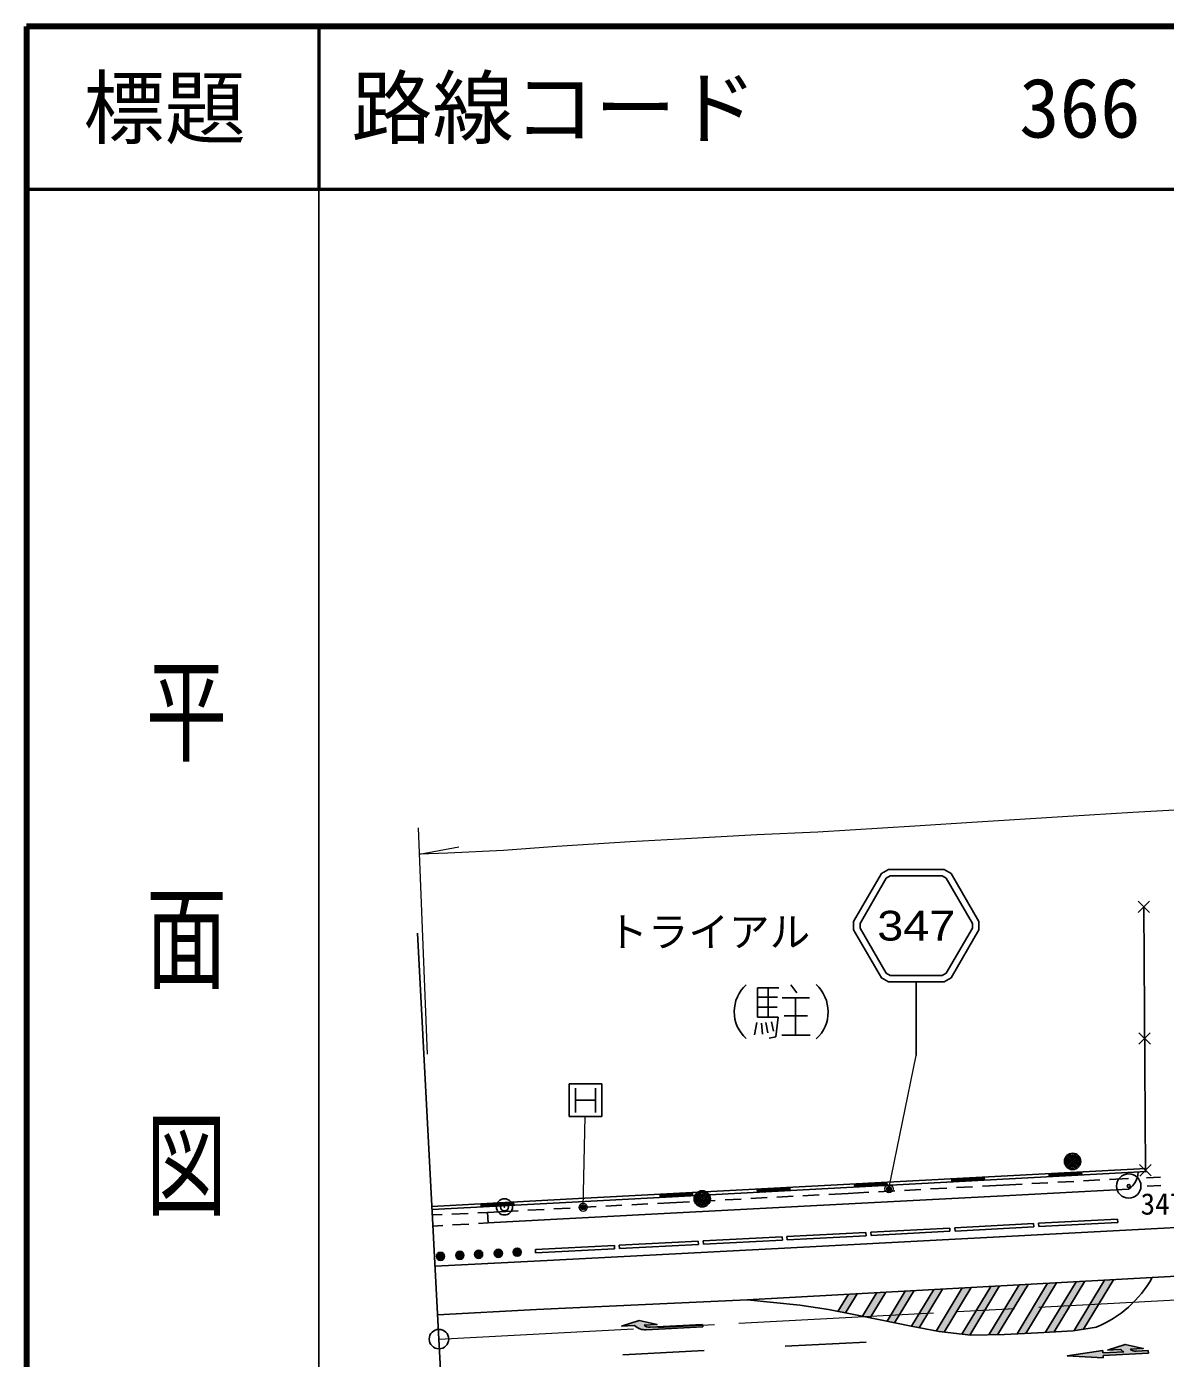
# Model space of a CAD drawing. Units: millimetres at full size, sheet at 1:1000; details may follow other scales. Extents: x 40000 to 680000, y 20000 to 380000.
# Drawn here: x 40000 to 110151, y 297988 to 380000 of the extents above; entities that cross this region are included whole.
import ezdxf
from ezdxf.enums import TextEntityAlignment as Align

# ---------------------------------------------------------------- set-up
doc = ezdxf.new("R2010")
doc.units = ezdxf.units.MM
doc.header["$LTSCALE"] = 1000
doc.header["$PDMODE"] = 32
doc.header["$PDSIZE"] = 500
doc.linetypes.add('CHAIN', pattern=[18.5, 12, -1.5, 3.5, -1.5])
for name, color, linetype, lineweight in [('M-BGD', 7, 'Continuous', 25), ('M-BMK', 2, 'CHAIN', 13), ('M-BMK-OTRS', 5, 'Continuous', 25), ('M-BMK-ROW', 30, 'Continuous', 25), ('M-BMK-SRVR', 3, 'Continuous', 25), ('M-STR-HTXT', 7, 'Continuous', 13), ('M-STR-STRC', 7, 'Continuous', 25), ('M-TTL', 2, 'Continuous', 13), ('M-TTL-BAND', 7, 'Continuous', 25), ('M-TTL-LINE', 7, 'Continuous', 50)]:
    doc.layers.add(name, color=color, linetype=linetype, lineweight=lineweight)
doc.layers.add('M-BMK-HTXT', color=7, linetype='Continuous')
doc.layers.add('M-TTL-TXT', color=7, linetype='Continuous')
doc.styles.add('@ＭＳ ゴシック', font='')
doc.styles.add('ＭＳ ゴシック', font='')
doc.styles.add('ＭＳ Ｐゴシック', font='')
doc.styles.get('@ＭＳ ゴシック').set_extended_font_data('@MS Gothic')
doc.styles.get('ＭＳ ゴシック').set_extended_font_data('MS Gothic')
doc.styles.get('ＭＳ Ｐゴシック').set_extended_font_data('MS PGothic')

msp = doc.modelspace()

# ---------------------------------------------------------------- hatches: boundary and pattern name
at = {"layer": 'M-STR-STRC'}
for points in [[(103443, 302639), (102899, 302609), (101012, 299497), (101557, 299528)], [(105196, 302735), (104652, 302705), (102767, 299594), (103310, 299623)], [(106950, 302830), (106406, 302801), (104523, 299694), (105102, 299782)], [(91168, 301969), (90624, 301940), (89981, 300880), (90452, 300787)], [(92922, 302065), (92378, 302035), (91495, 300580), (91965, 300486)], [(94675, 302161), (94131, 302131), (93006, 300275), (93474, 300179)], [(96429, 302256), (95885, 302227), (94514, 299965), (94984, 299873)], [(98182, 302352), (97638, 302322), (96031, 299670), (96226, 299632), (96514, 299600)], [(99936, 302448), (99392, 302418), (97610, 299479), (98103, 299424)], [(101689, 302543), (101145, 302514), (99280, 299437), (99812, 299446)], [(78173, 299745), (81654, 299923), (81646, 300073), (78408, 299907, -0.20151), (78043, 300039), (78842, 300080), (77729, 300323), (76645, 299967), (77444, 300008, 0.20151)], [(108122, 298265), (109107, 298315), (109099, 298465), (108357, 298427, -0.20151), (107993, 298559), (108792, 298599), (107678, 298843), (106594, 298487), (107393, 298528, 0.06022), (107588, 298388), (106303, 298322), (106295, 298472), (104109, 298136), (106318, 298023), (106310, 298173)]]:
    msp.add_hatch(color=256, dxfattribs=at).paths.add_polyline_path(points)

# ---------------------------------------------------------------- linework, layer by layer
at = {"layer": 'M-BGD'}
for p, q in [((86334, 320804), (85023, 320804)), ((85023, 320804), (85023, 319009)), ((85679, 320804), (85679, 319009)), ((87080, 320984), (87457, 320492)), ((85023, 320230), (86252, 320230)), ((86539, 320197), (88219, 320197)), ((87367, 320197), (87367, 317886)), ((85023, 319624), (86244, 319624)), ((86662, 319083), (88096, 319083)), ((84990, 318673), (84834, 317910)), ((85023, 319009), (86293, 319009)), ((85277, 318632), (85326, 317951)), ((85539, 318673), (85670, 318025)), ((85892, 318714), (86006, 318132)), ((86293, 319009), (86154, 317788)), ((86154, 317788), (85736, 317714)), ((86515, 317886), (88269, 317886)), ((73429, 312885), (73429, 314885)), ((73429, 314885), (75429, 314885)), ((73804, 314635), (73804, 313135)), ((75054, 314635), (75054, 313135)), ((75429, 314885), (75429, 312885)), ((73804, 313885), (75054, 313885)), ((75429, 312885), (73429, 312885)), ((108978, 309687), (73992, 307825)), ((108989, 309488), (74002, 307625)), ((102987, 309369), (102997, 309169)), ((104986, 309435), (102989, 309329)), ((104988, 309395), (102991, 309289)), ((104990, 309355), (102993, 309249)), ((104992, 309315), (102995, 309209)), ((104995, 309275), (104984, 309475)), ((85012, 308412), (85023, 308212)), ((87011, 308478), (85014, 308372)), ((87014, 308438), (85016, 308332)), ((87016, 308398), (85019, 308292)), ((87020, 308318), (87009, 308518)), ((91004, 308731), (91014, 308531)), ((93003, 308797), (91006, 308691)), ((93005, 308757), (91008, 308651)), ((93007, 308717), (91010, 308611)), ((93009, 308677), (91012, 308571)), ((93011, 308637), (93001, 308837)), ((94085, 308335), (95084, 308388)), ((95683, 308419), (96682, 308472)), ((96995, 309050), (97006, 308850)), ((98994, 309116), (96997, 309010)), ((98997, 309076), (96999, 308970)), ((98999, 309036), (97002, 308930)), ((99001, 308996), (97004, 308890)), ((97281, 308504), (98279, 308557)), ((98878, 308589), (100150, 308656)), ((99003, 308956), (98992, 309156)), ((100150, 308656), (101321, 308719)), ((101920, 308750), (102919, 308803)), ((103518, 308835), (104516, 308888)), ((105115, 308920), (106114, 308973)), ((106713, 309005), (107884, 309067)), ((108998, 309104), (109844, 309147)), ((109025, 308584), (109871, 308628)), ((73992, 307825), (64967, 307344)), ((74002, 307625), (64978, 307145)), ((69999, 307572), (68002, 307466)), ((70008, 307413), (69997, 307612)), ((78874, 307529), (79627, 307569)), ((79021, 308093), (79031, 307893)), ((81020, 308159), (79023, 308053)), ((81022, 308119), (79025, 308013)), ((81024, 308079), (79027, 307973)), ((81026, 308039), (79029, 307933)), ((79627, 307569), (80828, 307632)), ((81028, 307999), (81018, 308199)), ((81427, 307664), (82426, 307717)), ((83025, 307749), (84024, 307801)), ((84623, 307833), (85621, 307886)), ((87018, 308358), (85021, 308252)), ((86221, 307918), (87219, 307971)), ((87818, 308002), (88817, 308055)), ((89416, 308087), (90617, 308150)), ((90617, 308150), (91888, 308218)), ((92487, 308250), (93486, 308303)), ((64995, 306819), (65599, 306847)), ((66198, 306874), (67197, 306919)), ((67796, 306946), (68400, 306974)), ((68000, 307506), (68011, 307306)), ((70001, 307532), (68004, 307426)), ((70004, 307492), (68006, 307386)), ((70006, 307453), (68009, 307346)), ((68400, 306974), (69533, 307039)), ((68438, 306325), (68400, 306974)), ((69533, 307039), (70286, 307079)), ((70885, 307110), (71884, 307163)), ((72483, 307194), (73482, 307246)), ((74081, 307278), (75080, 307330)), ((75679, 307362), (76677, 307414)), ((77277, 307445), (78275, 307498)), ((65031, 306135), (65636, 306168)), ((66235, 306202), (67234, 306258)), ((67833, 306291), (68438, 306325)), ((96872, 306014), (92009, 305756)), ((96883, 305814), (96872, 306014)), ((102037, 306283), (97181, 306022)), ((97192, 305823), (97181, 306022)), ((102048, 306084), (97192, 305823)), ((102048, 306084), (102037, 306283)), ((107208, 306560), (102338, 306307)), ((102348, 306107), (102338, 306307)), ((107218, 306361), (102348, 306107)), ((107218, 306361), (107208, 306560)), ((81371, 305206), (76512, 304949)), ((81381, 305006), (81371, 305206)), ((86547, 305469), (81680, 305216)), ((81690, 305017), (81680, 305216)), ((86557, 305270), (81690, 305017)), ((86557, 305270), (86547, 305469)), ((91707, 305737), (86838, 305491)), ((86848, 305292), (86838, 305491)), ((91717, 305538), (86848, 305292)), ((91717, 305538), (91707, 305737)), ((92020, 305556), (92009, 305756)), ((96883, 305814), (92020, 305556)), ((76209, 304929), (71345, 304688)), ((71355, 304488), (71345, 304688)), ((76219, 304729), (71355, 304488)), ((76219, 304729), (76209, 304929)), ((76522, 304750), (76512, 304949)), ((81381, 305006), (76522, 304750))]:
    msp.add_line(p, q, dxfattribs=at)
msp.add_lwpolyline([(68438, 306325), (69569, 306390), (79662, 306920), (90651, 307501), (100184, 308007), (107886, 308416)], dxfattribs=at)
for centre, radius in [((104433, 310118), 500), ((104433, 310118), 409), ((104433, 310118), 318), ((104433, 310118), 227), ((104433, 310118), 136), ((104433, 310118), 45.5), ((81619, 307811), 500), ((81619, 307811), 409), ((81619, 307811), 318), ((81619, 307811), 227), ((81619, 307811), 136), ((81619, 307811), 45.5)]:
    msp.add_circle(centre, radius, dxfattribs=at)
for centre, radius, start, end in [((85816, 319337), 2228, 131.69789, 228.01917), ((87094, 319329), 2282, 312.86378, 47.4164), ((107234, 309471), 1240, 301.71589, 359.32664)]:
    msp.add_arc(centre, radius, start, end, dxfattribs=at)
at = {"layer": 'M-BMK'}
msp.add_line((65400, 299175), (202489, 306445), dxfattribs=at)
at = {"layer": 'M-BMK-OTRS'}
for q in [(64075, 324165), (66711, 274467)]:
    msp.add_line((65400, 299175), q, dxfattribs=at)
at = {"layer": 'M-BMK-ROW'}
msp.add_circle((69438, 307317), 500, dxfattribs=at)
msp.add_point((69438, 307317), dxfattribs=at)
at = {"layer": 'M-BMK-SRVR'}
for centre, radius in [((107895, 308602), 750), ((107895, 308602), 90), ((65400, 299175), 600)]:
    msp.add_circle(centre, radius, dxfattribs=at)
at = {"layer": 'M-STR-HTXT'}
for p, q in [((64700, 316714), (64140, 330667)), ((64206, 329035), (66617, 329495)), ((93125, 308434), (94804, 316633)), ((74284, 307271), (74407, 312884))]:
    msp.add_line(p, q, dxfattribs=at)
msp.add_lwpolyline([(112969, 331877), (108147, 331604), (104135, 331362), (98558, 331013), (94713, 330772), (88747, 330396), (84988, 330227), (80227, 329968), (77185, 329801), (72668, 329513), (69368, 329271), (65947, 329105), (64206, 329035)], dxfattribs=at)
for centre, radius in [((93125, 308434), 150), ((93125, 308434), 120), ((93125, 308434), 90), ((93125, 308434), 60), ((93125, 308434), 30), ((93125, 308434), 20), ((74284, 307289), 150), ((74284, 307289), 120), ((74284, 307289), 90), ((74284, 307289), 60), ((74284, 307289), 30), ((74284, 307289), 20)]:
    msp.add_circle(centre, radius, dxfattribs=at)
for p in [(93125, 308434), (74284, 307289)]:
    msp.add_point(p, dxfattribs=at)
at = {"layer": 'M-STR-STRC'}
for p, q in [((108468, 326149), (109179, 325446)), ((108472, 325442), (109175, 326153)), ((108922, 309571), (108824, 325797)), ((94804, 321169), (94804, 316633)), ((108517, 318036), (109229, 317333)), ((108522, 317329), (109224, 318040)), ((108567, 309922), (109278, 309220)), ((108571, 309215), (109274, 309927)), ((71258, 303983), (65162, 303667)), ((109706, 302981), (127803, 303932)), ((103443, 302639), (101557, 299528)), ((104652, 302705), (102767, 299594)), ((105196, 302735), (103310, 299623)), ((106406, 302801), (104523, 299694)), ((106950, 302830), (105102, 299782)), ((90624, 301940), (89981, 300880)), ((91168, 301969), (90452, 300787)), ((92378, 302035), (91495, 300580)), ((92922, 302065), (91965, 300486)), ((94131, 302131), (93006, 300275)), ((94675, 302161), (93474, 300179)), ((95885, 302227), (94514, 299965)), ((96429, 302256), (94984, 299873)), ((97638, 302322), (96031, 299670)), ((98182, 302352), (96514, 299600)), ((99392, 302418), (97610, 299479)), ((99936, 302448), (98103, 299424)), ((101145, 302514), (99280, 299437)), ((101689, 302543), (99812, 299446)), ((102899, 302609), (101012, 299497)), ((65321, 300671), (71412, 300987)), ((71412, 300987), (84397, 301600)), ((76645, 299967), (77444, 300008)), ((81654, 299923), (78173, 299745)), ((78408, 299907), (81646, 300073)), ((81654, 299923), (81646, 300073)), ((91718, 298993), (86724, 298733)), ((106594, 298487), (107393, 298528)), ((81731, 298471), (76738, 298206)), ((106295, 298472), (106303, 298322)), ((106303, 298322), (107588, 298388)), ((106310, 298173), (109107, 298315)), ((106318, 298023), (106310, 298173)), ((108357, 298427), (109099, 298465)), ((109099, 298465), (109107, 298315))]:
    msp.add_line(p, q, dxfattribs=at)
for points in [[(98660, 324383), (98660, 324883), (96948, 327847), (96515, 328097), (93093, 328097), (92660, 327847), (90948, 324883), (90948, 324383), (92660, 321419), (93093, 321169), (96515, 321169), (96948, 321419)], [(96408, 321569), (93200, 321569), (92952, 321712), (91348, 324490), (91348, 324776), (92952, 327554), (93200, 327697), (96408, 327697), (96655, 327554), (98260, 324776), (98260, 324490), (96655, 321712)]]:
    msp.add_lwpolyline(points, close=True, dxfattribs=at)
for points in [[(71258, 303983), (86691, 304771), (107326, 305872), (127645, 306928), (139609, 307566), (146222, 307908), (154616, 308256), (165107, 308643), (178432, 309133), (185544, 309397), (193942, 309830), (201812, 310379), (209090, 310944)], [(105898, 299903), (104463, 299685), (102302, 299569), (100231, 299454), (98162, 299417), (96226, 299632), (94493, 299969), (92685, 300342), (90950, 300689), (89400, 300994), (87633, 301268), (84397, 301600), (109706, 302981)], [(76645, 299967), (77729, 300323), (78842, 300080), (78043, 300039)], [(106594, 298487), (107678, 298843), (108792, 298599), (107993, 298559)], [(106318, 298023), (104109, 298136), (106295, 298472)]]:
    msp.add_lwpolyline(points, dxfattribs=at)
for centre, radius in [((65495, 304267), 250), ((65495, 304267), 204), ((65495, 304267), 159), ((65495, 304267), 114), ((65495, 304267), 68.2), ((65495, 304267), 22.7), ((66685, 304329), 250), ((66685, 304329), 204), ((66685, 304329), 159), ((66685, 304329), 114), ((66685, 304329), 68.2), ((66685, 304329), 22.7), ((67843, 304396), 250), ((67843, 304396), 204), ((67843, 304396), 159), ((67843, 304396), 114), ((67843, 304396), 68.2), ((67843, 304396), 22.7), ((69062, 304458), 250), ((69062, 304458), 204), ((69062, 304458), 159), ((69062, 304458), 114), ((69062, 304458), 68.2), ((69062, 304458), 22.7), ((70220, 304524), 250), ((70220, 304524), 204), ((70220, 304524), 159), ((70220, 304524), 114), ((70220, 304524), 68.2), ((70220, 304524), 22.7)]:
    msp.add_circle(centre, radius, dxfattribs=at)
for centre, radius, start, end in [((103090, 306544), 7210, 292.91625, 330.19822), ((78122, 300744), 1000, 227.3568, 272.92981), ((78382, 300407), 500, 227.3568, 272.92982), ((108071, 299264), 1000, 227.34205, 241.12671), ((108331, 298926), 500, 227.34205, 272.91507), ((108071, 299264), 1000, 272.91504, 272.91506)]:
    msp.add_arc(centre, radius, start, end, dxfattribs=at)
at = {"layer": 'M-TTL', "lineweight": 140}
for p, q in [((40000, 380000), (40000, 20000)), ((680000, 380000), (40000, 380000))]:
    msp.add_line(p, q, dxfattribs=at)
at = {"layer": 'M-TTL-BAND'}
msp.add_line((58000, 370000), (58000, 20000), dxfattribs=at)
at = {"layer": 'M-TTL-LINE'}
for p, q in [((58000, 380000), (58000, 370000)), ((40000, 370000), (680000, 370000))]:
    msp.add_line(p, q, dxfattribs=at)

# ---------------------------------------------------------------- texts
at = {"layer": 'M-BMK-HTXT', "style": 'ＭＳ ゴシック'}
msp.add_text('トライアル', height=1833, dxfattribs=at).set_placement((82019, 322789), align=Align.BOTTOM_CENTER)
msp.add_text('347-6-0-1', height=1320, dxfattribs=at).set_placement((108622, 306442), align=Align.BOTTOM_LEFT)
at = {"layer": 'M-STR-STRC', "style": 'ＭＳ Ｐゴシック', "width": 1.2}
msp.add_text('347', height=1833, dxfattribs=at).set_placement((94804, 324633), align=Align.MIDDLE_CENTER)
at = {"layer": 'M-TTL-BAND', "style": '@ＭＳ ゴシック', "width": 1.4}
msp.add_text('平  面  図', height=3666, rotation=270, dxfattribs=at).set_placement((49777, 306475), align=Align.MIDDLE_RIGHT)
at = {"layer": 'M-TTL-TXT', "style": 'ＭＳ ゴシック'}
msp.add_text('標題', height=3666, dxfattribs=at).set_placement((48500, 375000), align=Align.MIDDLE_CENTER)
for s, p in [('路線コード', (60000, 375000)), ('366', (101142, 375000))]:
    msp.add_text(s, height=3666, dxfattribs=at).set_placement(p, align=Align.MIDDLE_LEFT)

doc.saveas('drawing.dxf')
